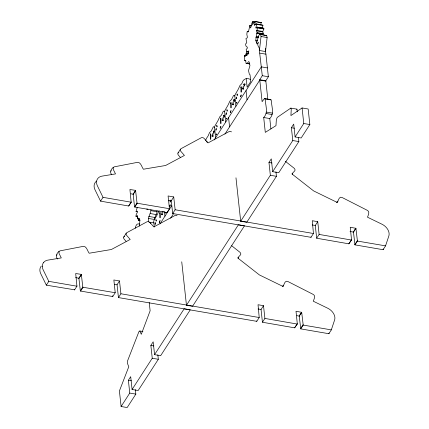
<?xml version="1.0" encoding="UTF-8"?>
<svg xmlns="http://www.w3.org/2000/svg" width="429" height="429" viewBox="0 0 429 429"><rect width="100%" height="100%" fill="white"/><g stroke="black" fill="none" stroke-linecap="round" stroke-linejoin="round"><path stroke-width="0.64" d="M150.595 223.434L150.595 222.324L149.217 222.453M138.578 218.463L137.36 218.254C138.159 214.87 138.165 224.083 138.733 218.34C140.465 218.42 139.511 223.166 139.656 224.984A13.926 4.858 -80.3 0 1 139.618 225.686L139.586 225.836A9.175 3.201 -80.3 0 1 139.484 226.104M248.53 31.499L247.313 31.29L247.174 31.639L246.825 34.197L247.383 37.243L247.131 37.902L245.973 38.497L246.761 42.9C245.007 43.426 245.635 45.726 246.466 46.793L247.201 47.008L247.415 48.091L246.166 49.426L246.637 51.534L247.474 51.619L248.847 50.895L248.209 54.054L247.533 54.118L246.278 55.614L246.369 52.772L248.799 53.191M258.365 37.543C255.566 38.133 256.799 33.945 257.159 32.454C255.663 30.62 258.387 28.711 257.405 27.145L256.092 28.298L255.936 27.343L256.874 24.405L256.456 23.949L255.952 23.847L254.418 25.542L255.282 21.504L254.091 22.228L252.568 24.855L252.778 21.707L255.207 22.12M256.676 33.349L262.752 34.395L263.256 33.682L262.768 31.44L263.899 28.92L263.486 28.185L257.405 27.145M297.259 111.84L296.975 109.143L290.787 108.108L277.252 117.396L276.367 119.525L275.965 125.67L265.294 132.379L263.706 117.519C268.452 112.666 265.546 105.695 265.24 99.866L264.956 98.852L264.436 98.552L262.119 101.684L259.733 79.724L262.285 75.697L259.486 51.341A24.598 8.585 -80.3 0 1 259.427 50.509C260.28 46.9 256.263 46.214 258.301 42.391L257.561 43.49A9.175 3.201 -80.3 0 1 257.003 43.935L256.955 43.908A13.926 4.858 -80.3 0 1 256.799 43.501L255.781 40.39L256.22 36.331L256.537 37.226M270.913 128.92L269.787 118.56C274.533 113.706 271.627 106.735 271.316 100.906L271.037 99.893L270.517 99.592L264.436 98.552M225.751 122.002L224.678 111.803L223.965 111.047L223.123 111.561L221.637 114.816A26.716 9.325 -80.3 0 1 221.214 115.428L219.6 116.978L219.208 118.136A5.078 1.775 -80.3 0 0 219.01 118.366C217.932 121.31 215.894 123.847 214.639 126.571A2.772 0.971 -80.3 0 0 214.527 127.526L215.605 137.72M250.461 79.392C246.166 77.295 242.927 79.247 241.935 83.376A26.716 9.325 -80.3 0 1 241.506 83.987L239.897 85.537L239.5 86.696A5.078 1.775 -80.3 0 0 239.302 86.926C238.234 89.859 236.191 92.407 234.931 95.131A2.772 0.971 -80.3 0 0 234.824 96.085L235.902 106.279M260.746 24.957L261.148 22.496M137.264 211.792L136.047 211.583L137.226 207.389M256.606 42.879L258.585 35.854L259.706 34.148L260.618 34.535L261.052 36.497L259.427 50.509L265.503 51.555L265.926 54.177L268.366 76.743L265.808 80.765L267.793 99.019M259.706 34.148L266.699 35.575L267.133 37.543L265.503 51.555L265.32 48.461M137.237 216.774C134.829 217.031 136.46 213.669 137.237 212.693L137.264 211.186L136.047 211.583M170.485 200.075L170.19 202.139L170.066 200.697M148.638 221.943C147.324 217.482 150.799 214.039 150.949 209.808M157.025 210.853C157.346 214.039 154.52 216.382 154.563 219.503L148.482 218.458M207.191 142.267L207.019 141.945M213.428 131.542L213.486 131.333A1.839 0.643 -80.3 0 1 213.69 131.033L214.452 130.861L213.991 132.582A29.183 10.189 -80.3 0 1 213.749 133.328A14.254 4.976 -80.3 0 0 213.701 132.765L213.428 131.542L214.645 131.751M223.573 115.819L223.638 115.615A1.839 0.643 -80.3 0 1 223.836 115.31L224.598 115.138L224.136 116.865A29.183 10.189 -80.3 0 1 223.895 117.605A14.254 4.976 -80.3 0 0 223.847 117.047L223.573 115.819L224.791 116.028M233.725 100.102L233.784 99.893A1.839 0.643 -80.3 0 1 233.982 99.592L234.743 99.421L234.282 101.142A29.183 10.189 -80.3 0 1 234.046 101.888A14.254 4.976 -80.3 0 0 233.998 101.324L233.725 100.102L234.936 100.311M243.87 84.379L243.929 84.175A1.839 0.643 -80.3 0 1 244.133 83.87L244.895 83.703L244.428 85.425A29.183 10.189 -80.3 0 1 244.192 86.17A14.254 4.976 -80.3 0 0 244.144 85.607L243.87 84.379L245.088 84.588M135.382 228.185L135.843 226.029L136.958 224.276L138.202 223.863L139.672 224.029M147.903 209.03L147.732 209.706L147.415 209.25M159.331 210.837L158.784 211.191L158.392 212.35A5.078 1.775 -80.3 0 0 158.194 212.58C157.121 215.524 155.078 218.061 153.823 220.785A2.772 0.971 -80.3 0 0 153.711 221.739L154.284 226.995M262.017 28.384L262.95 25.45L262.537 24.989L255.952 23.847M296.847 315.631L299.238 316.141L300.75 328.887L328.18 333.596L328.871 333.687L329.075 333.086M328.871 333.687L331.327 329.88L334.652 319.857A10.709 7.77 32.8 0 0 334.266 314.988A10.784 7.824 32.8 0 0 330.941 310.392A10.714 7.77 32.8 0 0 327.611 308.167L313.218 301.185C314.071 299.303 315.942 295.479 312.998 294.305L287.993 281.563C284.985 279.767 283.88 284.824 283.263 286.572L259.416 274.935L237.661 257.915L240.428 254.949A2.467 1.791 32.8 0 0 239.886 252.231L231.66 245.742M350.016 231.44L353.469 232.132L354.976 244.873L382.411 249.587L383.102 249.678L383.301 249.072M383.102 249.678L385.553 245.865L388.883 235.848A10.709 7.77 32.8 0 0 388.492 230.974A10.784 7.824 32.8 0 0 385.172 226.383A10.714 7.77 32.8 0 0 381.837 224.153L367.444 217.176C368.296 215.288 370.173 211.47 367.224 210.296L342.224 197.554C339.216 195.758 338.111 200.81 337.494 202.563L313.647 190.926L291.892 173.901L294.659 170.94A2.467 1.791 32.8 0 0 294.117 168.216L285.387 161.336M251.759 25.67L249.935 25.359L248.439 31.767L247.903 31.923L247.313 31.29M246.187 55.454C243.27 54.612 244.793 58.73 244.471 60.344L245.871 60.859M336.583 202.558L337.714 201.158M177.043 215.782L176.834 215.669A10.376 7.529 32.8 0 0 176.389 215.444L175.246 215.369L153.807 226.914L150.048 222.597A2.295 1.662 32.8 0 0 147.158 221.696L126.641 232.775A2.467 1.791 32.8 0 0 126.673 235.414L130.196 239.457L111.358 249.506L89.162 253.233C87.511 251.281 86.755 245.967 83.156 246.38L60.006 250.852C57.1 252.021 55.041 256.419 57.486 259.057M58.982 251.362L59.046 253.469L61.288 257.915L47.882 260.119A10.709 7.77 32.8 0 0 43.774 262.285M231.472 131.885L231.065 131.66A10.376 7.529 32.8 0 0 230.614 131.43L229.477 131.36L208.038 142.905L204.274 138.588A2.295 1.662 32.8 0 0 201.383 137.688L180.866 148.766A2.467 1.791 32.8 0 0 180.904 151.399L184.422 155.443L165.583 165.497L143.388 169.224C141.742 167.272 140.98 161.953 137.382 162.371L114.237 166.843C111.69 167.873 109.347 171.857 111.39 174.399M113.208 167.348L113.277 169.46L115.519 173.906L102.113 176.11A10.714 7.77 32.8 0 0 98.016 178.244A10.784 7.824 32.8 0 0 96.557 182.4A10.709 7.77 32.8 0 0 97.372 185.778L103.024 197.34L131.156 202.204L129.923 189.505L135.585 190.379L137.007 203.019L134.556 206.826L134.824 207.062L166.994 212.527L169.45 208.714L168.088 195.962L173.729 196.949L175.134 209.754L172.678 213.562L310.998 237.323L313.454 233.51L312.264 220.726L317.733 221.664L319.122 234.422L316.672 238.234L348.852 243.822L351.533 239.865L350.236 227.247L355.92 228.319L357.432 241.066L385.553 245.865M282.448 286.341L283.483 285.172M41.334 266.066A10.784 7.824 32.8 0 0 40.026 268.677A10.709 7.77 32.8 0 0 40.691 273.595L46.343 285.162L74.587 289.795M331.327 329.88L303.201 325.075L301.689 312.333L296.01 311.261L297.308 323.879L294.621 327.831L262.441 322.243L264.897 318.436L263.503 305.679L258.033 304.735L259.223 317.524L256.773 321.332L118.452 297.576L120.903 293.763L119.503 280.957L113.862 279.971L115.219 292.728L112.763 296.536L80.598 291.071L80.325 290.841L82.781 287.028L81.354 274.388L75.697 273.514L76.925 286.213L48.793 281.349L43.141 269.787A10.709 7.77 32.8 0 1 42.332 266.414M96.691 181.059A10.784 7.824 32.8 0 0 94.251 184.663A10.709 7.77 32.8 0 0 94.916 189.586L100.568 201.147L128.7 206.011L131.269 201.979M205.684 140.567C206.043 137.918 208.376 136.545 208.859 134.089A5.078 1.775 -80.3 0 1 209.062 133.859L209.454 132.7L211.068 131.145A26.716 9.325 -80.3 0 0 211.492 130.534L213.245 126.898L213.819 126.764L214.527 127.526M46.343 285.162L48.793 281.349M100.568 201.147L103.024 197.34M80.325 290.841L78.904 278.201L81.354 274.388M78.984 278.351L81.435 274.544M134.556 206.826L133.135 194.187L135.585 190.379M133.21 194.342L135.666 190.53M74.474 290.02L77.038 285.987M128.7 206.011L131.156 202.204M80.598 291.071L83.049 287.264L115.219 292.728M134.824 207.062L137.28 203.255L169.45 208.714M123.729 237.103L126.185 233.296M177.96 153.094L180.411 149.287M118.452 297.576L117.047 284.765L119.503 280.957M172.678 213.562L171.278 200.756L173.729 196.949M262.441 322.243L261.052 309.486L263.503 305.679M316.672 238.234L315.283 225.472L317.733 221.664M299.142 316.028L301.592 312.221M299.238 316.141L301.689 312.333M353.373 232.014L355.823 228.207M353.469 232.132L355.92 228.319M294.621 327.831L297.308 323.879M348.852 243.822L351.533 239.865M300.579 328.614L303.035 324.807M354.81 244.605L357.26 240.792M300.75 328.887L303.201 325.075M354.976 244.873L357.432 241.066M159.969 223.917L171.745 205.668M214.205 139.886L261.336 66.87L267.417 67.916M170.619 218.216L173.825 213.24M224.93 134.079L259.77 80.1L265.851 81.14M135.355 389.629L135.843 394.117L127.172 407.55L121.096 406.504L129.762 393.077L128.373 380.255L130.689 376.662L132.084 389.484L138.159 390.529L158.328 359.288L157.84 354.799M132.084 389.484L152.247 358.242L150.858 345.42L153.174 341.827L154.569 354.649L160.644 355.695L190.256 309.829L184.175 308.783L154.569 354.649M275.949 171.831L276.432 176.319L246.766 222.276L240.69 221.23L270.356 175.273L268.962 162.452L271.278 158.864L272.672 171.686L278.753 172.726L298.863 141.575L298.445 137.73M272.672 171.686L292.782 140.53L291.388 127.708L293.704 124.12L295.098 136.942L301.179 137.982L309.851 124.555L308.161 108.998L302.08 107.958L290.91 115.573L291.243 109.459L290.9 108.097M186.459 305.244L238.406 224.775L244.482 225.815L192.541 306.285L186.459 305.244L181.74 261.813M295.098 136.942L303.77 123.509L302.08 107.958M244.653 60.65L245.667 60.494L246.09 63.358L247.158 63.342L248.734 61.529L249.303 62.275L249.941 65.578L248.514 70.624L249.351 74.206L250.027 74.716L250.734 81.531L247.125 87.125L246.203 78.663M136.02 216.57L137.296 215.358L137.36 218.254M146.691 209.154L147.04 208.982M252.778 21.707L251.952 22.951L250.885 27.317L250.279 27.944L249.935 25.359M110.757 171.155L111.277 170.758M56.526 255.169L57.052 254.767M246.369 52.772L245.045 56.558L244.97 55.244M296.611 109.32L296.975 109.143M178.855 152.327L178.416 152.574A2.467 1.791 32.8 0 0 178.448 155.207L180.271 157.304M124.624 236.341L124.185 236.583A2.467 1.791 32.8 0 0 124.222 239.221L126.04 241.312M263.052 28.212L263.486 28.185M142.9 331.52L139.741 330.984L138.932 331.628L127.472 361.111L127.397 363.283L128.775 366.747L119.407 390.953L121.096 406.504M255.282 21.504L261.363 22.549M255.276 21.67L261.358 22.71M252.799 21.809L254.622 22.12M256.874 24.405L262.95 25.45M254.531 24.453L255.748 24.662M249.984 25.488L251.807 25.804M256.971 27.166L262.441 28.11M255.936 27.343L257.153 27.553M257.808 27.74L263.889 28.781M257.824 27.874L263.899 28.92M256.687 30.4L262.768 31.44M256.681 30.883L262.762 31.928M257.18 32.636L263.256 33.682M256.815 32.963L262.897 34.009M260.618 34.535L266.699 35.575M261.052 36.497L267.133 37.543M256.891 36.358L258.714 36.669M255.84 37.361L258.274 37.779M255.797 40.503L257.62 40.814M259.845 53.132L265.926 54.177M246.637 51.534L248.461 51.845M247.436 53.142L248.648 53.352M246.364 53.368L248.793 53.786M246.074 54.96L247.286 55.169M244.82 55.395L246.037 55.598M247.158 63.342L249.592 63.76M246.09 63.358L249.737 63.985M262.285 75.697L268.366 76.743M259.733 79.724L265.808 80.765M243.887 84.282L245.104 84.492M242.471 88.824L243.34 89.114A6.869 2.397 -80.3 0 0 243.484 88.444L243.323 86.1L242.755 88.363A10.693 3.732 -80.3 0 1 242.471 88.824L243.683 89.034M264.956 98.852L271.037 99.893M233.741 100.005L234.958 100.209M232.357 104.585L233.194 104.837A6.869 2.397 -80.3 0 0 233.338 104.161L233.172 101.823L232.609 104.086A10.693 3.732 -80.3 0 1 232.32 104.547L233.537 104.756M266.382 112.076L272.458 113.117M266.077 113.497L272.158 114.538M303.77 123.509L309.851 124.555M263.706 117.519L269.787 118.56M223.595 115.723L224.807 115.932M291.388 127.708L294.428 128.233M222.174 120.265L223.048 120.554A6.869 2.397 -80.3 0 0 223.187 119.884L223.026 117.541L222.463 119.804A10.693 3.732 -80.3 0 1 222.174 120.265L223.391 120.474M292.782 140.53L298.863 141.575M213.444 131.446L214.661 131.649M212.028 135.988L212.902 136.277A6.869 2.397 -80.3 0 0 213.041 135.602L212.881 133.263L212.312 135.526A10.693 3.732 -80.3 0 1 212.028 135.988L213.245 136.197M268.962 162.452L272.002 162.977M270.356 175.273L276.432 176.319M130.904 193.806L133.135 194.187M168.667 200.289L171.278 200.756M312.253 224.952L315.283 225.472M175.134 209.754L313.454 233.51M351.303 240.015L319.122 234.422M150.97 210.719L157.046 211.765M161.358 214.479L162.232 214.773A6.869 2.397 -80.3 0 0 162.377 214.098L162.21 211.754L161.647 214.017A10.693 3.732 -80.3 0 1 161.358 214.479L162.575 214.688M150.204 213.54L156.285 214.58M148.75 216.42L154.826 217.465M136.004 216.436L137.221 216.645M138.599 218.881L139.816 219.09M138.669 219.825L139.886 220.034M138.256 220.141L140.079 220.458M150.595 222.324L154.242 222.951M75.611 277.633L78.904 278.201M114.436 284.304L117.047 284.765M258.022 308.966L261.052 309.486M120.903 293.763L259.223 317.524M297.077 324.024L264.897 318.436M150.858 345.42L153.898 345.94M152.247 358.242L158.328 359.288M128.373 380.255L131.413 380.775M129.762 393.077L135.843 394.117M137.007 203.019L137.28 203.255M82.781 287.028L83.049 287.264M234.824 96.085L234.116 95.324L233.537 95.458L231.789 99.094A26.716 9.325 -80.3 0 1 231.36 99.705L229.746 101.26L229.354 102.418A5.078 1.775 -80.3 0 0 229.156 102.649C228.083 105.588 226.045 108.124 224.785 110.848A2.772 0.971 -80.3 0 0 224.678 111.803M206.885 141.731L206.617 141.195L206.633 141.838M139.859 331L141.291 334.309L150.134 310.778L149.206 302.477M246.048 90.562L247.05 99.807M235.971 177.804L240.69 221.23M228.571 117.637L229.574 126.882M164.43 211.561L164.94 216.216M112.671 295.667L112.763 296.536M310.971 236.867L310.998 237.323M256.746 320.876L256.773 321.332M163.068 211.653A14.254 4.976 -80.3 0 1 163.084 211.824A29.183 10.189 -80.3 0 0 163.154 211.604M238.315 257.486A2.467 1.791 32.8 0 1 238.288 258.204M42.332 266.414A10.784 7.824 32.8 0 1 43.785 262.258M292.54 173.477A2.467 1.791 32.8 0 1 292.38 174.517M155.947 219.691C155.641 222.431 157.137 220.79 155.947 219.691M216.763 125.477C216.468 128.217 217.932 126.582 216.763 125.477M226.914 109.76C226.63 112.495 228.062 110.87 226.914 109.76M237.06 94.037C236.765 96.782 238.229 95.131 237.06 94.037M160.049 220.651L159.298 222.608L160.049 220.651M170.195 204.928C170.082 207.459 168.565 207.582 170.195 204.928M220.865 126.437C220.747 128.963 219.235 129.086 220.865 126.437M231.011 110.714L230.26 112.677L231.011 110.714M241.162 94.997C241.034 97.533 239.591 97.581 241.162 94.997M159.77 213.395L160.044 217.857L160.199 214.613A3.1 1.083 -80.3 0 1 160.21 214.216L160.232 213.974A0.965 0.338 -80.3 0 0 160.232 213.524L159.947 212.232L159.77 213.395M210.435 134.904L210.709 139.366L210.87 136.122A3.1 1.083 -80.3 0 1 210.88 135.72L210.902 135.478A0.965 0.338 -80.3 0 0 210.896 135.033L210.618 133.735L210.435 134.904M220.581 119.182L220.86 123.643L221.015 120.399A3.1 1.083 -80.3 0 1 221.026 120.002L221.048 119.761A0.965 0.338 -80.3 0 0 221.042 119.31L220.763 118.018L220.581 119.182M230.732 103.464L231.006 107.926L231.161 104.681A3.1 1.083 -80.3 0 1 231.172 104.279L231.193 104.038A0.965 0.338 -80.3 0 0 231.193 103.593L230.915 102.295L230.732 103.464M240.878 87.741L241.152 92.203L241.312 88.959A3.1 1.083 -80.3 0 1 241.323 88.562L241.339 88.32A0.965 0.338 -80.3 0 0 241.339 87.87L241.06 86.578L240.878 87.741M165.417 212.709L165.573 213.17A3.555 1.244 -80.3 0 0 165.696 213.261L166.002 212.43L165.417 212.709M216.082 134.213L216.243 134.674A3.555 1.244 -80.3 0 0 216.366 134.765L216.672 133.934L216.082 134.213M226.228 118.495L226.389 118.956A3.555 1.244 -80.3 0 0 226.512 119.047L226.818 118.216L226.228 118.495M236.379 102.772L236.535 103.233A3.555 1.244 -80.3 0 0 236.658 103.325L236.964 102.493L236.379 102.772M155.373 222.764L154.971 224.346L155.378 224.329L155.373 222.764M216.189 128.55L215.782 130.132L216.195 130.116L216.189 128.55M226.335 112.832L225.933 114.414L226.346 114.398L226.335 112.832M236.481 97.11L236.079 98.691L236.492 98.675L236.481 97.11"/></g></svg>
